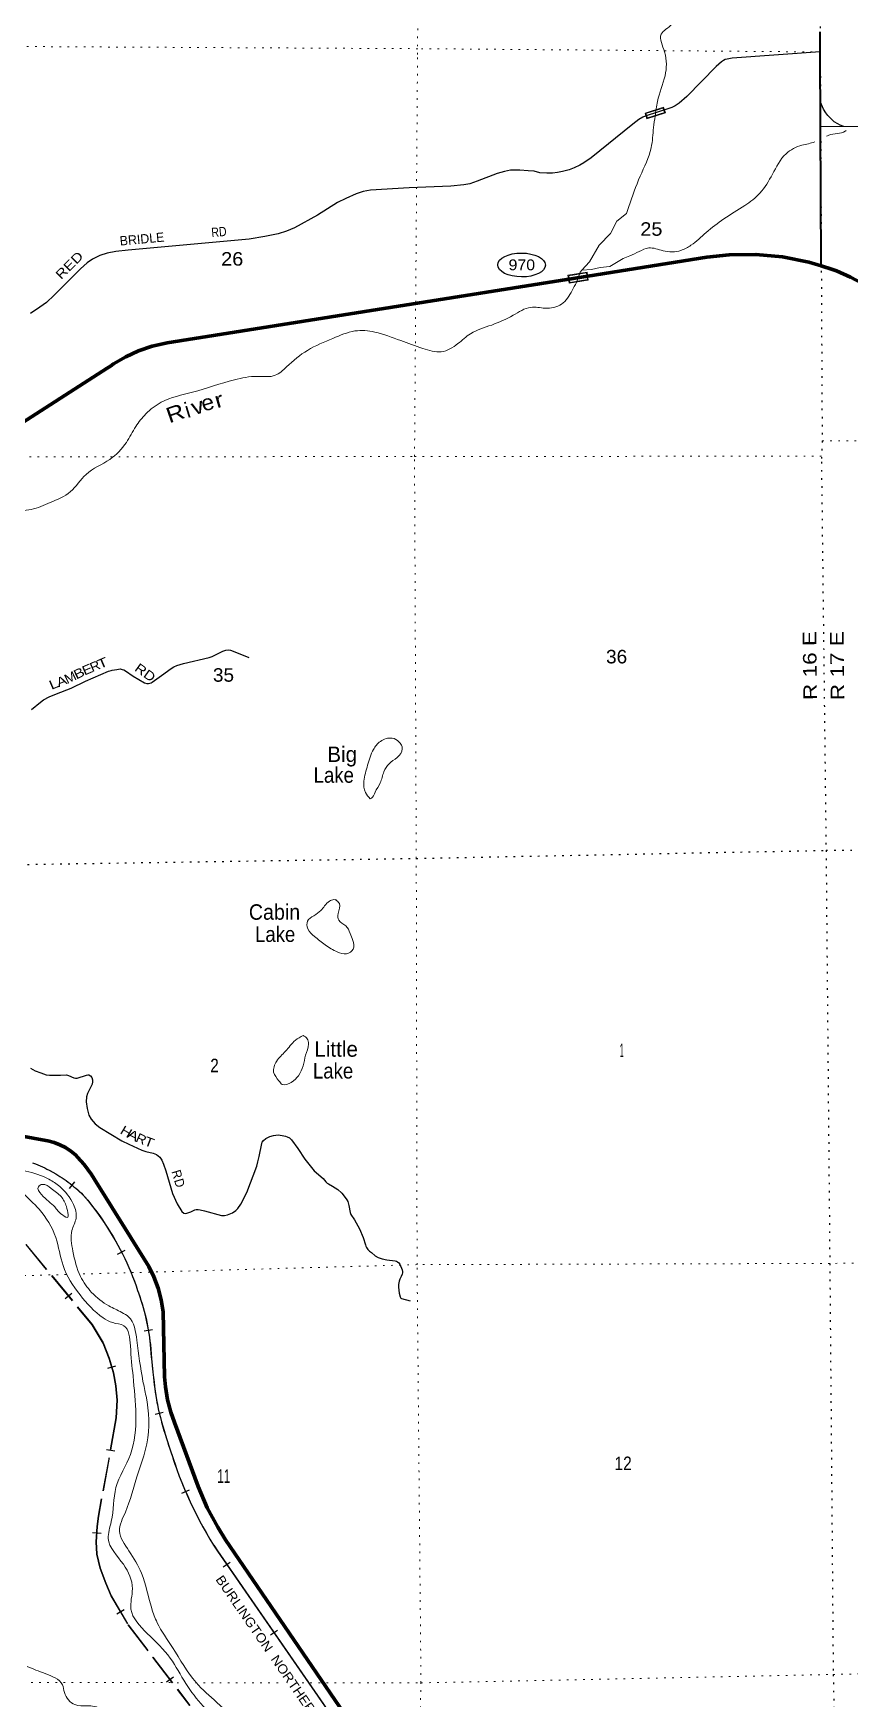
# Model space of a CAD drawing. Header units: feet. Extents: x -8 to 250644, y -192250 to 1368.
# Drawn here: x 46835 to 57408, y -129957 to -108387 of the extents above; entities that cross this region are included whole.
import ezdxf
from ezdxf.enums import TextEntityAlignment as Align

# ---------------------------------------------------------------- set-up
doc = ezdxf.new("R2010")
doc.units = ezdxf.units.FT
doc.header["$LTSCALE"] = 70
doc.linetypes.add('DOTTED', pattern=[1.5, 0.3, -1.2])
doc.linetypes.add('LONG_DASHED', pattern=[7.5, 6, -1.5])
for name, color, linetype, lineweight in [('17', 7, 'Continuous', 25), ('23', 7, 'Continuous', 70), ('26', 7, 'Continuous', 40), ('29', 7, 'Continuous', 25), ('31', 7, 'Continuous', 13), ('34', 7, 'Continuous', 25), ('39', 7, 'Continuous', 13), ('59', 7, 'Continuous', 13), ('6', 7, 'DOTTED', 25), ('63', 7, 'Continuous', 25), ('7', 7, 'DOTTED', 13)]:
    doc.layers.add(name, color=color, linetype=linetype, lineweight=lineweight)
doc.layers.add('30', color=7, linetype='Continuous')
doc.layers.add('41', color=7, linetype='Continuous')

msp = doc.modelspace()

# ---------------------------------------------------------------- linework, layer by layer
at = {"layer": '17'}
msp.add_ellipse((53158.62, -111388.07), major_axis=(-309.24, 1), ratio=0.500121, dxfattribs=at)
at = {"layer": '23'}
for points in [[(41531.62, -116747.63), (41553.62, -116733.49), (41558.87, -116730.12), (47791.75, -112725.01), (47833.28, -112698.64), (47875.53, -112669.51), (48032.97, -112575.88), (48199.33, -112499.23), (48372.79, -112440.38), (48551.45, -112399.99), (48569.02, -112395.75), (54017.3, -111531.56), (55557.96, -111287.18), (55846.09, -111255.81), (56193.39, -111251.5), (56539.24, -111283.52), (56879.84, -111351.52), (57039.44, -111401.2)], [(57039.44, -111401.2), (57186.48, -111446.96), (57211.4, -111454.71), (57236.48, -111465.57), (57417.33, -111543.87), (57564.63, -111624.36), (59278.34, -112634.69), (59372.92, -112683.5), (59514.72, -112741.42), (59661.8, -112784.19), (59812.54, -112811.36), (59965.29, -112822.62), (60118.39, -112817.85), (60270.14, -112797.1), (60418.9, -112760.61), (60563.03, -112708.76), (60700.95, -112642.14), (61000.7, -112424.35), (61147.78, -112298.43), (62463.01, -111146.8)], [(52688.68, -132823.69), (49325.22, -127897.86), (49225.97, -127735.11), (49088.25, -127485.82), (48969.94, -127208.28), (48663.68, -126378.77), (48617.26, -126246.54), (48572.62, -126084.64), (48545.15, -125918.97), (48535.82, -125787.79), (48515.24, -124946.28), (48491.89, -124791.28), (48452.47, -124639.58), (48397.4, -124492.83), (48331.19, -124359.54), (47622.04, -123222.45), (47589.39, -123169.42), (47494.75, -123038.1), (47409.24, -122942.39), (47386.88, -122917.35), (47361.91, -122896.95), (47322.96, -122865.12), (47253.9, -122819.82), (47180.48, -122781.99), (47103.52, -122752.04), (47023.84, -122730.3), (46948.99, -122717.77), (46413.47, -122621.84)]]:
    msp.add_lwpolyline(points, dxfattribs=at)
at = {"layer": '26'}
msp.add_lwpolyline([(57039.44, -111401.2), (57039.3, -111368.28), (57031.78, -109594.46), (57026.25, -108629.92), (57024.97, -108369.49)], dxfattribs=at)
at = {"layer": '29'}
for p, q in [((57026.8, -108628.96), (55884.45, -108709.67)), ((57032.31, -109596.51), (59629.45, -109574.95))]:
    msp.add_line(p, q, dxfattribs=at)
for points in [[(55884.45, -108709.67), (55823.15, -108720.93), (55794.83, -108728.02), (55775.36, -108737.76), (55748.81, -108756.36), (55679.78, -108819.24), (55300.99, -109205.38), (55200.11, -109293.94), (55148.78, -109327.59), (55102.75, -109347.07), (54759.36, -109460.44), (54727.51, -109475.49), (54677.93, -109502.95), (54600.05, -109563.17), (54058.42, -110002.44), (53966.38, -110066.21), (53915.07, -110093.67), (53838.94, -110129.98), (53775.24, -110153.9), (53690.25, -110176.03), (53624.79, -110189.32), (53559.27, -110197.28), (53486.72, -110199.95), (53396.43, -110193.74), (53322.11, -110174.28), (53244.2, -110168.94), (53134.48, -110160.1)], [(57332.61, -109594.02), (57283.41, -109577.34), (57253.32, -109561.4), (57209.07, -109533.06), (57187.83, -109517.11), (57125.88, -109451.58), (57099.33, -109417.92), (57069.24, -109371.87), (57029.97, -109279)], [(53134.48, -110160.1), (53014.13, -110161.88), (52936.24, -110177.82), (52844.2, -110204.39), (52582.24, -110303.58), (52490.19, -110337.23), (52412.31, -110351.4), (52242.39, -110367.35), (51704.29, -110388.6), (51201.6, -110416.94), (51106.01, -110438.19), (51017.52, -110466.54), (50882.99, -110526.76), (50776.79, -110579.9), (50514.82, -110742.85), (50217.46, -110905.81), (50114.78, -110950.09), (50005.05, -110983.75), (49831.58, -111020.94), (49629.8, -111054.6), (48062.79, -111197.77)], [(48062.79, -111197.77), (47902.22, -111214.01), (47792.48, -111233.49), (47695.41, -111265.51), (47601.31, -111311.43), (47534.05, -111359.25), (47445.55, -111438.96), (47105.7, -111779.04), (47006.58, -111872.92), (46921.62, -111934.91), (46797.71, -112014.62)], [(46810.15, -117145.97), (46926.99, -117048.54), (46965.91, -117018.43), (47040.27, -116981.23), (47135.84, -116940.5), (47327, -116869.65), (47511.09, -116777.54), (47808.46, -116650.01), (47843.89, -116641.15), (47858.05, -116634.07), (47918.22, -116625.2), (47958.95, -116620.79), (47985.49, -116625.2), (48006.74, -116631.41), (48027.95, -116642.92), (48127.07, -116713.77), (48275.75, -116798.8), (48305.88, -116808.54), (48327.13, -116808.54), (48360.74, -116798.79), (48374.88, -116791.71), (48495.24, -116706.69), (48622.68, -116614.58), (48654.59, -116594.22), (48695.3, -116576.51), (48778.45, -116550.82), (49114.8, -116473.77), (49153.7, -116458.71), (49288.23, -116387.86), (49327.21, -116375.47), (49362.61, -116372.81), (49389.17, -116375.47), (49422.75, -116387.86), (49628.08, -116472.88)], [(46800.47, -121792.5), (46858.88, -121824.38), (46931.46, -121849.18), (47002.26, -121875.75), (47044.74, -121881.07), (47186.35, -121881.07), (47266, -121879.29), (47292.55, -121884.61), (47359.81, -121916.49), (47382.82, -121921.8), (47402.3, -121920.04), (47522.66, -121881.07), (47540.36, -121878.4), (47556.29, -121878.4), (47575.76, -121891.69), (47591.69, -121913.83), (47600.54, -121941.29), (47602.31, -121968.74), (47597, -121997.97), (47558.06, -122075.91), (47536.81, -122117.52), (47526.2, -122160.93), (47520.88, -122225.57), (47533.28, -122313.26), (47556.28, -122398.27), (47586.38, -122451.42), (47635.94, -122509.86), (47696.13, -122561.24), (47982.88, -122731.29), (48072.4, -122777.17)], [(48072.4, -122777.17), (48239.53, -122853.48), (48294.4, -122872.08), (48388.22, -122892.45), (48409.46, -122898.65), (48430.7, -122911.05), (48473.18, -122945.59), (48499.73, -122981.9), (48522.74, -123034.16), (48551.06, -123122.72), (48639.57, -123413.21), (48699.75, -123547.83), (48759.93, -123647.02), (48782.94, -123668.28), (48805.95, -123671.82), (48825.42, -123668.28), (48873.22, -123650.56), (48928.09, -123625.77), (48944.02, -123622.22), (48968.8, -123622.22), (48997.12, -123623.99), (49053.76, -123639.94), (49273.25, -123700.16), (49310.42, -123700.16), (49351.14, -123689.53), (49416.62, -123662.96), (49457.34, -123636.39), (49483.89, -123609.82), (49524.6, -123551.37), (49598.95, -123399.04), (49729.93, -123058.95), (49744.09, -123004.92), (49758.25, -122934.96), (49793.65, -122768.46), (49800.73, -122749.86), (49818.43, -122728.6), (49846.75, -122701.15), (49898.09, -122675.46), (49945.88, -122662.18), (50004.29, -122655.98), (50059.16, -122662.18), (50101.64, -122670.15), (50124.66, -122679.01), (50152.98, -122694.95), (50179.53, -122718.87), (50260.95, -122832.23), (50352.99, -122970.39), (50453.89, -123099.69), (50473.36, -123119.18), (50590.18, -123218.37), (50622.05, -123260.88), (50639.75, -123278.59), (50657.45, -123289.22), (50710.55, -123317.56), (50777.81, -123363.62), (50825.6, -123404.35), (50829.15, -123410.55), (50862.77, -123448.64), (50894.64, -123494.69), (50907.03, -123515.94), (50922.96, -123569.08), (50937.12, -123658.53), (50947.74, -123685.99), (50993.76, -123756.84), (51061.02, -123870.2), (51107.99, -123983.02)], [(51107.99, -123983.02), (51138.91, -124078.33), (51143.34, -124096.49), (51151.31, -124114.2), (51169, -124140.33), (51189.36, -124162.02), (51213.25, -124179.3), (51264.59, -124220.48), (51301.75, -124241.29), (51326.54, -124251.47), (51351.31, -124259), (51413.27, -124273.17), (51523.01, -124287.34), (51538.07, -124290.44), (51551.33, -124297.97), (51569.04, -124311.7), (51583.19, -124329.86), (51613.28, -124404.25), (51617.72, -124424.18), (51616.82, -124443.22), (51613.3, -124458.27), (51597.35, -124489.27), (51581.44, -124524.69), (51572.57, -124551.27), (51564.63, -124593.77), (51563.72, -124627.43), (51574.34, -124703.6), (51584.96, -124751.42), (51590.29, -124762.05), (51595.6, -124768.25), (51604.43, -124772.68), (51714.73, -124806.23)]]:
    msp.add_lwpolyline(points, dxfattribs=at)
at = {"layer": '31'}
for p, q in [((54759.68, -109422.58), (54997.48, -109345.45)), ((54997.48, -109345.45), (55020.62, -109416.79))]:
    msp.add_line(p, q, dxfattribs=at)
msp.add_lwpolyline([(54769.75, -109427.71), (54992.34, -109355.52), (55010.54, -109411.65), (54787.95, -109483.84)], close=True, dxfattribs=at)
msp.add_lwpolyline([(55020.62, -109416.79), (54782.82, -109493.92), (54759.68, -109422.58)], dxfattribs=at)
at = {"layer": '34'}
for p, q in [((47302.32, -123347.95), (47372.46, -123262.42)), ((47927.52, -124199.06), (48026.13, -124148.96)), ((48271.49, -125193.16), (48380.64, -125175.19)), ((48411.55, -126273.4), (48518.97, -126247.06)), ((48758.17, -127296.7), (48859.65, -127252.7)), ((49293.45, -128251.19), (49384.4, -128188.24)), ((49905.81, -129131.34), (49996.76, -129068.39))]:
    msp.add_line(p, q, dxfattribs=at)
for points in [[(46824.37, -123015.4), (46835.65, -123019.74), (46865.77, -123031.32), (46895.47, -123043.54), (46924.97, -123056.27), (46954.5, -123069.41), (46983.61, -123083.17), (47012.35, -123097.39), (47041.12, -123112.02), (47069.48, -123127.28), (47097.46, -123142.98), (47125.42, -123159.27), (47152.83, -123175.95), (47180.11, -123192.97), (47207.14, -123210.68), (47233.62, -123228.78), (47259.91, -123247.39), (47285.89, -123266.29), (47311.62, -123285.87), (47336.86, -123305.68), (47361.85, -123326.17), (47386.36, -123346.87), (47410.68, -123368.09), (47434.45, -123389.71), (47457.85, -123411.77), (47480.96, -123434.11), (47486.68, -123439.88), (47497.82, -123453.04), (47539.29, -123502.04), (47579.45, -123551.79), (47618.55, -123602.02), (47657.37, -123653.03), (47694.88, -123704.79), (47731.34, -123757.02), (47767.26, -123810.29), (47801.87, -123863.77), (47835.96, -123917.77), (47868.98, -123972.77), (47900.7, -124028), (47931.63, -124083.97), (47961.77, -124140.2), (47990.85, -124197.42), (48018.89, -124254.63), (48045.88, -124312.84), (48071.81, -124371.02), (48096.96, -124429.96), (48120.81, -124489.13), (48143.62, -124548.78), (48165.62, -124608.68), (48186.33, -124669.31), (48197.34, -124702.56), (48213.94, -124749.14), (48229.39, -124795.85), (48244.05, -124842.85), (48258.26, -124890.31), (48271.32, -124937.9), (48283.49, -124985.5), (48295.22, -125033.57), (48305.79, -125081.75), (48315.48, -125129.96), (48324.45, -125178.73), (48332.43, -125227.24), (48339.89, -125275.96), (48346.29, -125325.06), (48351.43, -125371.41), (48365.9, -125549.83), (48384.37, -125726.89), (48392.72, -125799.18), (48398.33, -125857.36), (48405.24, -125915.05), (48413.14, -125972.68), (48421.74, -126030.56), (48431.65, -126088), (48442.51, -126145.01), (48454.08, -126202.29), (48466.95, -126259.12)], [(48466.95, -126259.12), (48480.77, -126315.52), (48495.64, -126372.18), (48511.43, -126428.07), (48527.89, -126483.91), (48542.96, -126530.88), (48594.43, -126696.92), (48649.42, -126860.84), (48670.64, -126921.92), (48693.9, -126987.98), (48725.75, -127073.49), (48759.34, -127157.87), (48793.82, -127241.69), (48830.17, -127325.52), (48867.54, -127408.07), (48906.51, -127490.2), (48947.52, -127571.65), (48989.12, -127652.09), (49032.31, -127732.11), (49077.53, -127811.43), (49123.34, -127889.76), (49170.4, -127967.14), (49171.34, -127968.12), (49219.61, -128044), (52382.82, -132614.21)]]:
    msp.add_lwpolyline(points, dxfattribs=at)
at = {"layer": '34', "linetype": 'LONG_DASHED', "lineweight": 13}
msp.add_lwpolyline([(46402.75, -123670.43), (47593.11, -125114.58), (47736.83, -125350.72), (47813.98, -125549.29), (47869.05, -125735.99), (47899.52, -125906.76), (47915.72, -126090.13), (47903.18, -126321.35), (47811.41, -126853.56), (47674.6, -127594.25), (47658.34, -127726.49), (47643.49, -127926.98), (47655.16, -128086.54), (47697.94, -128267.5), (47771.83, -128462.08), (47841.11, -128626.49), (48061.46, -129002.84), (48858.42, -130046.08)], dxfattribs=at)
at = {"layer": '34', "lineweight": 13}
msp.add_lwpolyline([(49170.48, -127968.8), (49218.7, -128044.6), (52381.92, -132614.83), (52496.94, -132779.02)], dxfattribs=at)
for centre, radius, start, end in [((46183.31, -124745.03), 1843.41, 45.04073, 69.2883), ((44713.58, -125831.96), 3661.16, 17.96197, 40.78056), ((45540.31, -125666.87), 2825.51, 6.00035, 19.94782), ((58549.9, -124602.91), 10228.48, 184.30942, 186.71698), ((51717.8, -125497.69), 3339.82, 185.18109, 198.02637), ((58046.45, -123644.22), 9933.32, 196.89607, 199.26914), ((53590.65, -125210.15), 5210.38, 199.18387, 211.96849)]:
    msp.add_arc(centre, radius, start, end, dxfattribs=at)
at = {"layer": '39'}
for points in [[(53941.15, -111455.45), (54039.48, -111347.83), (54165.34, -111130.28), (54310.28, -110981.43), (54394.19, -110821.12), (54516.24, -110721.89), (54546.07, -110630.56)], [(54560.96, -111269.28), (54474.29, -111302.03), (54302.65, -111408.89), (54176.79, -111420.34), (54066.18, -111447.06), (53941.15, -111455.45)], [(53868.13, -111612.9), (53917.43, -111481.41), (53941.15, -111455.45)]]:
    msp.add_lwpolyline(points, dxfattribs=at)
for points in [[(49874.06, -100992.36), (50020.6, -101036.73), (50173.1, -101181.66), (50369.7, -101433.23), (50552.33, -101556.06), (50582.42, -101598.33), (50805.17, -101767.45), (51058.09, -101872.24), (51367.16, -102075.62), (51521.56, -102369.4), (51653.92, -102596.78), (51904.88, -102639.22), (52258.23, -102693.79), (52599.46, -102836.86), (52765.98, -103028.07), (52888.28, -103285.62), (52886.11, -103518.93), (52853.85, -103718.03), (52970.22, -103840.82), (53227.14, -103969.74), (53373.56, -104191.1), (53471.76, -104456.68), (53664.4, -104621.76), (54057.66, -105020.31), (54222.12, -105293.98), (54280.07, -105686.24), (54285.87, -106008.06), (54331.81, -106354.05), (54666.64, -107050.24), (54841.14, -107311.85), (54999.46, -107746.42), (55143.8, -108070.36), (55103.51, -108267.44), (54966.88, -108400.09), (55010.89, -108629.42), (55016.7, -108937.16), (54918.08, -109270.97), (54889.87, -109459.65)], [(54889.87, -109459.65), (54867.65, -109608.84), (54837.35, -109870.29), (54694.54, -110238.26), (54546.07, -110630.56)], [(57360.91, -109646.21), (57351.36, -109652.99), (57136.48, -109707.13), (57108, -109720.42)], [(56956.28, -109791.2), (56955.71, -109791.47), (56789.03, -109835.59), (56584.14, -109948.07), (56407.27, -110213.43), (56246.47, -110456.68), (56049.58, -110617.44), (55778.4, -110790.2), (55549.38, -110969.04), (55352.83, -111132.86), (55222.29, -111199.47), (54991.03, -111203.94), (54806.33, -111167.59), (54679.8, -111213.75), (54560.96, -111269.28)], [(53868.13, -111612.9), (53814.05, -111719.95), (53675.39, -111894.83), (53464.53, -111946.96), (53277.8, -111936.76), (53048.83, -112039.17), (52771.66, -112165.67), (52498.51, -112278.09), (52333.77, -112406.69), (52118.86, -112513.13), (51879.95, -112468.7), (51592.9, -112367.91), (51257.66, -112257.03), (51000.66, -112242.75), (50715.48, -112339.07), (50386.08, -112493.69), (50114.86, -112708.7), (49968.21, -112817.2), (49735.29, -112831.1), (49440.1, -112875.12), (48897.87, -113035.62), (48492.19, -113166.04), (48293.3, -113316.74), (48162.68, -113479.56), (48040.05, -113686.63), (47827.06, -113905.71), (47517.72, -114100.57), (47316.77, -114323.68), (47051.63, -114466.28), (46808.62, -114554.59), (46543.57, -114564.44), (46302.65, -114534.09), (45949.25, -114549.91), (45625.95, -114597.93), (45320.67, -114730.45), (44655.88, -114993.42), (44318.42, -115180.22), (44256.1, -115296.83), (44237.89, -115491.92), (44173.36, -115892.13), (44098.91, -116121.36), (43946.2, -116284.17), (43799.5, -116461.05), (43666.87, -116615.82), (43626.55, -116845.09), (43566.18, -117040.14), (43499.84, -117164.8), (43343.21, -117186.8), (43172.61, -117076.05), (42913.7, -116929.02), (42716.99, -116840.37), (42568.37, -116902.6), (42381.43, -117200.14), (42280.88, -117417.29), (42180.29, -117700.81), (41997.48, -117839.46), (41830.78, -117903.69), (41678.08, -118048.39), (41698.01, -118257.59), (41725.98, -118456.73), (41579.21, -118744.24), (41418.41, -118989.51), (41350.91, -119100.33)], [(51199.23, -118301.11), (51137.04, -118218.59), (51117.07, -118075.77), (51165.4, -117864.62), (51239.83, -117663.54), (51330.26, -117559.02), (51482.89, -117516.9), (51571.2, -117563.22), (51613.3, -117653.77), (51546.97, -117766.35), (51442.5, -117848.74), (51376.17, -117951.27), (51327.88, -118096.05), (51261.53, -118216.68), (51213.29, -118295.08), (51199.23, -118301.11)], [(31243.54, -119298.51), (31370.69, -119462.49), (31495.04, -119655.67), (31629.52, -119720.14), (31880.57, -119625.8), (32133.74, -119374.57), (32334.61, -119260.08), (32633.81, -119216.06), (32866.71, -119232.33), (33157.77, -119347.2), (33438.77, -119504.31), (33774.09, -119492.5), (33982.94, -119450.42), (34195.74, -119498.85), (34420.61, -119519.14), (34739.88, -119491.23), (35002.89, -119511.54), (35193.59, -119580.08), (35305.93, -119735.04), (35299.75, -119950.25), (35295.65, -120072.94), (35375.9, -120165.52), (35558.52, -120308.47), (35835.57, -120352.93), (36060.42, -120401.38), (36327.37, -120542.38), (36445.71, -120721.48), (36437.54, -120916.57), (36337.02, -121105.56), (36174.27, -121262.33), (36178.19, -121405.13), (36272.39, -121642.55), (36346.52, -121867.88), (36446.85, -121958.46), (36657.71, -121922.42), (37027.21, -121840.24), (37376.64, -121754.02), (38065.36, -121734.44), (38250.17, -121607.87), (38436.99, -121481.29), (38633.95, -121201.87), (38716.46, -120934.42), (38860.71, -120729.84), (38949.64, -120683.73), (39117.6, -120667.26), (39394.25, -120752.89), (39914.61, -120976.84), (40406.9, -121205.24), (40615.59, -121394.47), (40786.21, -121467.01), (41025.11, -121519.49), (41253.89, -121680.58), (41456.56, -121865.78), (41605.05, -121996.63), (41709.38, -122107.33), (42106.91, -122155.91), (42532.47, -122313.13), (42823.58, -122357.6), (43090.65, -122321.6), (43279.39, -122323.76), (43488.19, -122346.04), (43783.29, -122426.72), (44257.08, -122527.66), (44815.2, -122628.65), (45288.96, -122763.78), (45620.21, -122830.41), (45810.95, -122842.62), (46065.89, -122931.32), (46379.04, -123046.21), (46738.39, -123124.93), (47038.3, -123229.56), (47176.62, -123325.07), (47356.52, -123555.83), (47388.52, -123734.87), (47336.2, -123891.72), (47348.06, -124161.25), (47446.22, -124487.16), (47590.64, -124694.44), (47815.4, -124869.6), (47982, -124954.21), (48068.3, -125010.59), (48176.51, -125314.39), (48255.22, -125842.9), (48294.74, -126037.22), (48306.08, -126656.07), (48179.3, -127070.31), (48028.38, -127540.85), (47951.91, -127786.18), (48074.21, -128043.72), (48236.65, -128331.47), (48368.85, -128788.15), (48439, -128973.25), (48639.56, -129295.22), (48942.43, -129748.01), (49213.31, -130005.67), (49546.4, -130327.75), (50078.21, -130714.34)], [(31243.94, -119644.92), (31286.09, -119848.6), (31326.16, -119971.33), (31506.88, -119961.41), (31968.8, -119790.8), (32412.75, -119493.46), (32679.88, -119372.98), (32999.09, -119437.59), (33428.65, -119612.91), (33910.46, -119721.89), (34342.21, -119645.8), (34617.29, -119637.96), (34735.65, -119792.93), (34914.25, -119935.87), (35054.65, -120149.18), (35076.58, -120382.52), (34803.53, -120344.09), (34506.38, -120331.79), (34401.93, -120384.01), (34405.84, -120532.85), (34389.65, -120717.89), (34383.52, -120870.74), (34409.46, -121100.06), (34521.79, -121261.05), (34728.5, -121402.01), (34959.31, -121538.96), (35095.84, -121551.13), (35302.55, -121702.14), (35511.24, -121881.31), (35729.97, -122070.55), (36613.42, -122091.34), (36964.88, -121966.91), (37258.08, -121886.68), (37733.95, -121893.08), (38247.99, -121855.26), (38474.99, -121692.52), (38732.17, -121441.29), (38848.82, -121175.88), (38911.21, -120954.68), (39199.94, -120822.05), (39318.5, -120864.87), (39828.98, -121105.29), (40085.61, -121251.26), (40320.22, -121414.06), (40521.14, -121503.01), (40768.04, -121603.77), (40980.77, -121750.76), (41173.42, -121909.81), (41398.22, -122026.64), (41592.9, -122139.43), (41757.47, -122258.22), (42277.38, -122435.62), (42548.32, -122610.82), (42710.92, -122661.23), (42907.77, -122548.74), (43052.42, -122428.17), (43237.19, -122369.99), (43431.92, -122418.41), (43600.5, -122529.16), (43877.51, -122642.01), (44238.91, -122668.44), (44566.16, -122710.93), (45064.01, -122858.14), (45630.13, -122999.37), (46115.97, -123102.32), (46507.43, -123211.24), (46694.03, -123398.44), (46910.72, -123617.84), (47125.31, -123984.08), (47221.44, -124348.21), (47440.03, -124726.51), (47738.99, -125024.42), (47863.44, -125086.87), (48007.98, -125127.21), (48092.13, -125388.75), (48126.78, -125780.33), (48163.78, -126285.87), (48093.15, -126792.67), (47906.12, -127222.96), (47845.58, -127663.4), (47805.27, -127882.61), (48001.81, -128216.64), (48118.04, -128532.52), (48099.79, -128795.99), (48310.39, -129111.94), (48609.34, -129433.98), (48809.9, -129759.98), (49036.59, -130055.82), (49287.39, -130311.46), (49580.33, -130607.35), (49977.69, -130901.32), (50401.17, -131159.1), (50842.58, -131620.04), (51173.58, -132046.7), (51426.36, -132344.57), (51705.24, -132652.53), (52092.59, -132902.23)], [(50748.56, -119608.14), (50798.72, -119658.46), (50784.57, -119789.19), (50790.53, -119875.68), (50880.84, -119946.15), (50939, -120044.75), (50973.07, -120135.29), (50977.01, -120249.94), (50890.63, -120308.2), (50772.18, -120285.99), (50615.63, -120193.34), (50477.16, -120084.62), (50390.89, -119986), (50386.94, -119887.44), (50467.31, -119817.11), (50559.72, -119748.79), (50607.95, -119688.49), (50670.23, -119628.19), (50728.48, -119608.13), (50760.6, -119610.16)], [(50329.69, -121367.76), (50229.25, -121430.03), (50100.65, -121572.74), (49984.1, -121703.39), (49947.86, -121842.14), (50016.05, -121956.84), (50058.19, -122001.12), (50176.67, -121975.07), (50269.09, -121888.65), (50329.42, -121759.97), (50361.64, -121621.21), (50399.89, -121478.43), (50383.87, -121410.04), (50329.69, -121367.76)], [(47285.75, -123688.37), (47263.73, -123583.76), (47195.56, -123454.98), (47065.12, -123348.28), (46954.72, -123295.9), (46900.49, -123326.02), (46940.58, -123426.62), (47113.14, -123587.66), (47211.45, -123692.33), (47283.72, -123718.53), (47285.75, -123688.37)], [(46757.25, -129540.57), (46986.84, -129631.86), (47211.63, -129776.85), (47239.67, -129877.44), (47374.08, -130034.43), (47528.68, -130048.63), (47725.42, -130086.99), (47857.88, -130175.6), (47922, -130360.69), (47954.08, -130437.15), (48154.78, -130553.96), (48423.74, -130698.98), (48602.34, -130839.92), (48624.32, -130988.77), (48758.7, -131196.05), (48923.21, -131403.34), (49069.66, -131570.4), (49055.52, -131697.1), (49033.3, -131888.16), (49045.25, -132032.99), (49197.72, -132208.1), (49887.93, -132918.64), (50000.28, -133061.53)]]:
    msp.add_spline(points, degree=3, dxfattribs=at)
at = {"layer": '59'}
for points in [[(53759.76, -111520.22), (54006.55, -111480.29), (54023.32, -111583.94), (53776.53, -111623.88)], [(53999.93, -111489.46), (53768.93, -111526.83), (53783.14, -111614.7), (54014.14, -111577.32)]]:
    msp.add_lwpolyline(points, close=True, dxfattribs=at)
at = {"layer": '6'}
for points in [[(57047.83, -107038.98), (57024.97, -108369.49), (57026.8, -108628.96), (57051.39, -113665.41), (57042.38, -113938.83), (57101.91, -118969.4), (57150.38, -124319.64), (57194.86, -129643.74), (57307.56, -135028.23), (57311.01, -135871.46)], [(41448.88, -119138.55), (46656.84, -119153.22), (51795.03, -119073.93), (57101.91, -118969.4), (62480.76, -118935.98)]]:
    msp.add_lwpolyline(points, dxfattribs=at)
at = {"layer": '63'}
for p, q in [((47248.24, -124775.58), (47333.59, -124705.23)), ((47798.77, -125676.21), (47904.86, -125644.92)), ((47781.79, -126728.15), (47890.79, -126746.94)), ((47601.86, -127805.36), (47712.17, -127813.53)), ((47917.35, -128856.66), (48012.8, -128800.77)), ((48560.93, -129739.85), (48648.83, -129672.7))]:
    msp.add_line(p, q, dxfattribs=at)
at = {"layer": '63', "linetype": 'LONG_DASHED'}
msp.add_lwpolyline([(46405.7, -123667.56), (47596.46, -125112.2), (47740.52, -125348.9), (47817.86, -125547.97), (47873.05, -125735.05), (47903.59, -125906.22), (47919.83, -126090.06), (47907.26, -126321.81), (47815.45, -126854.28), (47678.65, -127594.87), (47662.42, -127726.89), (47647.6, -127926.98), (47659.23, -128085.91), (47701.87, -128266.3), (47775.64, -128460.56), (47844.78, -128624.65), (48064.87, -129000.55), (48861.77, -130043.71)], dxfattribs=at)
at = {"layer": '7'}
for p, q in [((57051.39, -113665.41), (62468.76, -113647.12)), ((48933.93, -129750.02), (50068.48, -129750.89))]:
    msp.add_line(p, q, dxfattribs=at)
for points in [[(51803.53, -132387.69), (51855.85, -129752.27), (51805.41, -124335.64), (51795.03, -119073.93), (51772.56, -113868.52), (51811.54, -108661.03), (51846.19, -103298.9), (51924.1, -98107.64), (51903.73, -92769.49), (51891.6, -91627.46)], [(57026.8, -108628.96), (51814.39, -108586.73), (46662.21, -108558.63), (41355.48, -108458), (36068.74, -108472.03), (31480.75, -108491.4), (31226.21, -108485.41)], [(31223.89, -113769.19), (36042.98, -113745.79), (41387.87, -113836.39), (46576.18, -113874.58), (51772.56, -113868.52), (57045.23, -113864.53)], [(62497.94, -124241.26), (62390.67, -124248.69), (57150.38, -124319.64), (51805.41, -124335.64), (47442.35, -124457.78)], [(47261.59, -124462.84), (46560.75, -124482.46), (41203.75, -124486.38), (35870.9, -124397.8), (31249.93, -124435.15)], [(50317.82, -129751.09), (51855.85, -129752.27), (57194.86, -129643.74), (62423.66, -129529.22), (62514.25, -129521.67)], [(31254.15, -129655.85), (35814.98, -129733.88), (41083.58, -129810.35), (46386.41, -129748.06), (48779.81, -129749.9)]]:
    msp.add_lwpolyline(points, dxfattribs=at)

# ---------------------------------------------------------------- texts
at = {"layer": '17', "width": 1.1}
msp.add_text('970', height=140, dxfattribs=at).set_placement((53162.08, -111456.38), align=Align.CENTER)
at = {"layer": '30'}
msp.add_text('BRIDLE', height=120, rotation=5.22, dxfattribs=at).set_placement((47959.98, -111136.83))
for s, rotation, width, p in [('RD', 5.22, 0.85, (49146.37, -111028.07)), ('RED', 45.019, 1.25, (47194.32, -111584.24)), ('RD', 324.443, 1.2, (48136.8, -116634.68))]:
    msp.add_text(s, height=120, rotation=rotation, dxfattribs=dict(at, width=width)).set_placement(p)
for s, rotation, width, p in [('T', 23.213, 1.35, (47756.01, -116597.85)), ('M', 25.581, 1.1, (47339.73, -116783.34)), ('B', 25.581, 1.25, (47452.89, -116728.9)), ('E', 23.213, 1.2, (47557.65, -116681.4)), ('R', 23.213, 1.1, (47658, -116638.37)), ('L', 23.083, 1.3, (47123.69, -116869.59)), ('A', 22.336, 1.2, (47223.27, -116834.33)), ('H', 329.331, 1.2, (48008.94, -122665.36)), ('A', 332.864, 1.3, (48101.91, -122713.64)), ('R', 335.459, 1.1, (48209.03, -122762.21)), ('T', 339.75, 1.25, (48315.78, -122804.68)), ('R', 286.946, 0.95, (48639.51, -123182.32)), ('D', 286.946, 0.95, (48672.85, -123295.28))]:
    msp.add_text(s, height=120, rotation=rotation, dxfattribs=dict(at, width=width)).set_placement(p, align=Align.CENTER)
at = {"layer": '34', "width": 1.1}
msp.add_text('BURLINGTON  NORTHERN -  SANTA FE', height=120, rotation=304.689, dxfattribs=at).set_placement((49189.74, -128412.81))
at = {"layer": '41'}
for s, rotation, width, p in [('R', 19.36, 1.2, (48706.43, -113402.2)), ('v', 17.021, 1.2, (48990.08, -113313.25)), ('e', 16.3, 1.1, (49118.52, -113265.78)), ('r', 16.133, 1.25, (49266.26, -113229.68))]:
    msp.add_text(s, height=200, rotation=rotation, dxfattribs=dict(at, width=width)).set_placement(p, align=Align.CENTER)
msp.add_text('i', height=200, rotation=17.17, dxfattribs=at).set_placement((48860.24, -113362.73), align=Align.CENTER)
for s, p in [('Big', (50642.13, -117825.1)), ('Little', (50474.42, -121642.68))]:
    msp.add_text(s, height=200, dxfattribs=at).set_placement(p)
for s, width, p in [('Lake', 0.9, (50465.59, -118094.32)), ('Cabin', 0.95, (49627.04, -119868.51)), ('Lake', 0.9, (49706.49, -120155.38)), ('Lake', 0.9, (50456.76, -121925.14))]:
    msp.add_text(s, height=200, dxfattribs=dict(at, width=width)).set_placement(p)
at = {"layer": '6', "width": 1.25}
for s, p in [('R 16 E', (56984.65, -117022.04)), ('R 17 E', (57338.6, -117023.82))]:
    msp.add_text(s, height=175, rotation=90.678, dxfattribs=at).set_placement(p)
at = {"layer": '7'}
for s, width, p in [('25', 1.1, (54696.45, -111009.41)), ('26', 1.1, (49267.97, -111396.42)), ('36', 1.05, (54252.93, -116548.22)), ('35', 1.05, (49161.37, -116785.65)), ('1', 0.4, (54429.57, -121646.47)), ('2', 0.85, (49126.64, -121843.52)), ('12', 0.85, (54363.55, -126996.13)), ('11', 0.65, (49217.31, -127161.62))]:
    msp.add_text(s, height=175, rotation=359.956, dxfattribs=dict(at, width=width)).set_placement(p)

doc.saveas('drawing.dxf')
